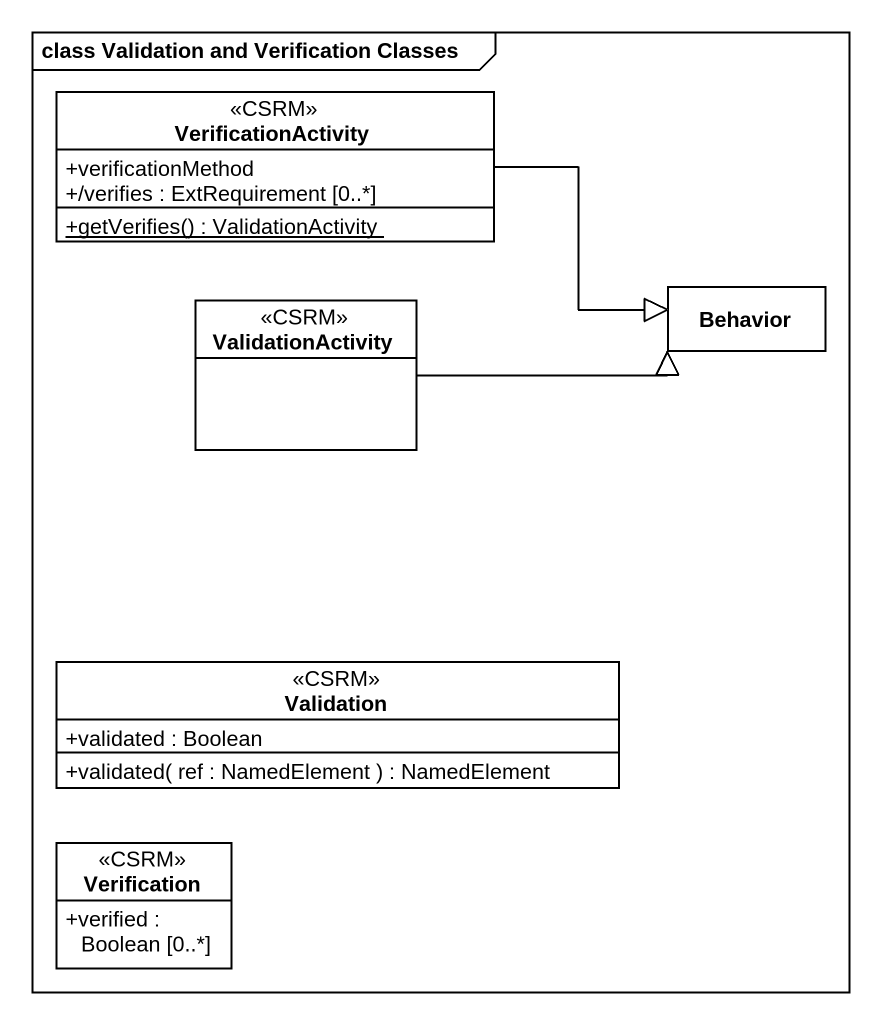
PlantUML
@startuml
mainframe class Validation and Verification Classes
hide circle
hide empty members
skinparam classAttributeIconSize 0
class VerificationActivity <<CSRM>> {
  +verificationMethod
  +/verifies : ExtRequirement [0..*]
  {static} +getVerifies() : ValidationActivity
}
class ValidationActivity <<CSRM>>
class Behavior
class Validation <<CSRM>> {
  +validated : Boolean
  +validated( ref : NamedElement ) : NamedElement
}
class Verification <<CSRM>> {
  +verified : Boolean [0..*]
}
VerificationActivity -right-|> Behavior
ValidationActivity -right-|> Behavior
@enduml
